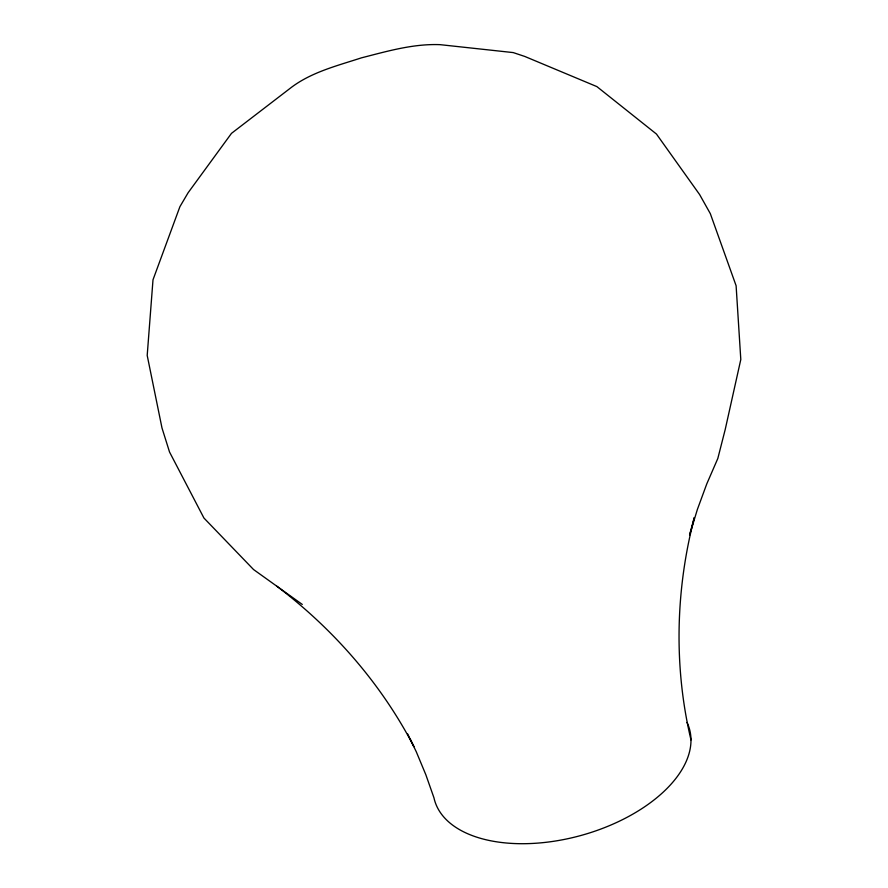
<?xml version="1.0" encoding="UTF-8"?>
<svg xmlns="http://www.w3.org/2000/svg" width="888" height="888" viewBox="0 0 888 888"><rect width="100%" height="100%" fill="white"/><g stroke="black" fill="none" stroke-linecap="round" stroke-linejoin="round"><path stroke-width="1.33" d="M694.327 517.76C675.502 590.12 673.692 667.066 690.986 739.915M694.172 517.737L689.599 535.02L697.38 509.446L706.77 483.916L717.815 458.486L725.196 429.559L740.803 359.496L736.108 285.736L710.322 213.653L699.633 194.583L656.465 134.055L596.88 86.602L524.741 56.432L513.231 52.592L440.137 44.666C413.353 43.59 387.157 51.282 361.46 57.842C337.606 65.634 312.154 71.906 291.73 87.113L231.491 133.355L188.09 192.785L179.909 206.682L153.002 279.798L147.197 355.433L161.993 427.983L169.541 452.036L203.929 518.026L253.546 569.541L302.286 604.439M276.889 586.247C333.344 629.059 381.185 683.616 413.886 746.619L410.234 739.138M407.67 733.943L416.306 751.836L425.84 774.736L433.955 797.79A132.345 73.427 -15.6 0 0 585.658 834.132A132.345 73.427 -15.6 0 0 687.035 722.444"/></g></svg>
